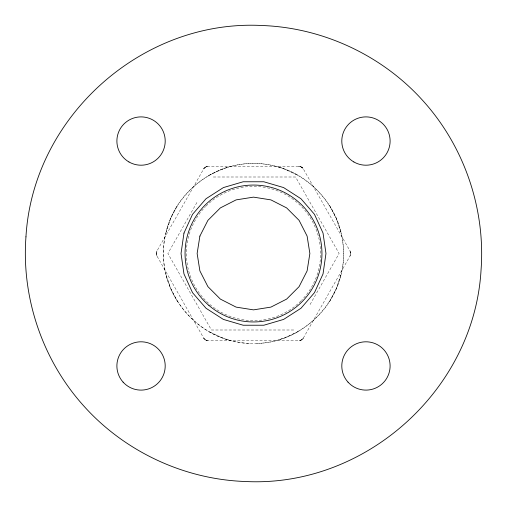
<?xml version="1.0" encoding="UTF-8"?>
<svg xmlns="http://www.w3.org/2000/svg" width="507" height="507" viewBox="0 0 507 507"><rect width="100%" height="100%" fill="white"/><g stroke="black" fill="none" stroke-linecap="round" stroke-linejoin="round"><path stroke-width="0.38" stroke-dasharray="2.54 1.9" d="M156.517 252.125L156.416 254.419L157.043 256.155L203.643 338.023L205.608 340.007L208.307 340.736L298.693 340.736L301.392 340.007L303.357 338.023L349.957 256.155L350.66 253.5L349.957 250.845L303.357 168.977L301.392 166.993L298.693 166.264L208.307 166.264L205.608 166.993L203.643 168.977L157.043 250.845L156.416 252.581L156.517 254.875M350.483 254.875L350.483 252.125M166.195 231.984C152.937 279.737 187.026 332.884 235.514 341.604C281.189 352.169 330.564 320.494 340.805 275.016C354.063 227.263 319.974 174.116 271.486 165.396C225.811 154.831 176.436 186.506 166.195 231.984L170.777 218.257L177.501 205.443M340.805 275.016L336.223 288.743L329.499 301.557M196.912 202.502L167.887 253.5L211.425 330L295.575 330M310.088 304.498L339.113 253.5L295.575 177L211.425 177M204.841 167.538L203.643 168.977A5.368 5.368 0 0 1 208.307 166.264L206.463 166.594M302.159 339.462L303.357 338.023A5.368 5.368 0 0 1 298.693 340.736L300.537 340.406M204.492 167.855L206.907 166.448M302.508 339.145L300.093 340.552M208.542 175.631L221.616 169.427L228.486 167.133M298.458 331.369L285.384 337.573L278.514 339.867M256.783 343.359C306.304 342.84 348.398 295.511 343.125 246.263C340.419 199.733 296.76 160.877 250.217 163.641C203.351 164.281 162.506 206.647 163.584 253.5C162.513 300.347 203.351 342.719 250.217 343.359M300.537 166.594L298.693 166.264A5.368 5.368 0 0 1 303.357 168.977L302.159 167.538M278.514 167.133L285.384 169.427L298.458 175.631M228.486 339.867L221.616 337.573L208.542 331.369M300.093 166.448L302.508 167.855M206.907 340.552L204.492 339.145M204.841 339.462L203.643 338.023A5.368 5.368 0 0 0 208.307 340.736M329.499 205.443L336.223 218.257L340.805 231.984M177.501 301.557L170.777 288.743L166.195 275.016M206.051 206.051A67.101 67.101 0 0 1 300.689 205.791A67.101 67.101 0 0 1 301.462 300.429M300.949 300.949A67.101 67.101 0 0 1 206.311 301.209A67.101 67.101 0 0 1 205.538 206.571M349.957 250.845A5.368 5.368 0 0 1 349.957 256.155M157.043 256.155A5.368 5.368 0 0 1 157.043 250.845"/><path stroke-width="0.76" d="M25.958 236.845C21.37 297.901 42.632 360.23 83.579 405.746C124.348 451.433 183.978 479.381 245.166 481.498C365.072 487.715 474.108 390.022 481.042 270.155C485.63 209.099 464.368 146.77 423.421 101.254C382.652 55.567 323.022 27.619 261.834 25.502C141.928 19.285 32.892 116.978 25.958 236.845M183.965 233.081L181.031 253.5L183.965 273.919L192.533 292.678L206.038 308.269L223.397 319.423L243.189 325.234L263.811 325.234L283.603 319.423L300.962 308.269L314.467 292.678L323.035 273.919L325.969 253.5L323.035 233.081L314.467 214.322L300.962 198.731L283.603 187.577L263.811 181.766L243.189 181.766L223.397 187.577L206.038 198.731L192.533 214.322L183.965 233.081M199.891 236.085L197.134 253.5L199.891 270.915L207.902 286.632L220.368 299.098L236.085 307.109L253.5 309.866L270.915 307.109L286.632 299.098L299.098 286.632L307.109 270.915L309.866 253.5L307.109 236.085L299.098 220.368L286.632 207.902L270.915 199.891L253.5 197.134L236.085 199.891L220.368 207.902L207.902 220.368L199.891 236.085M208.966 305.48A68.445 68.445 0 0 0 320.779 266.074A68.445 68.445 0 0 0 230.755 188.946A68.445 68.445 0 0 0 208.966 305.48M128.968 161.967A24.159 24.159 0 0 0 165.206 141.047A24.159 24.159 0 0 0 128.968 120.127A24.159 24.159 0 0 0 128.968 161.967M123.093 382.12A24.159 24.159 0 0 0 164.021 373.418A24.159 24.159 0 0 0 136.022 342.326A24.159 24.159 0 0 0 123.093 382.12M348.005 382.12A24.159 24.159 0 0 0 388.926 373.418A24.159 24.159 0 0 0 360.933 342.326A24.159 24.159 0 0 0 348.005 382.12M353.873 161.967A24.159 24.159 0 0 0 390.111 141.047A24.159 24.159 0 0 0 353.873 120.127A24.159 24.159 0 0 0 353.873 161.967"/></g></svg>
